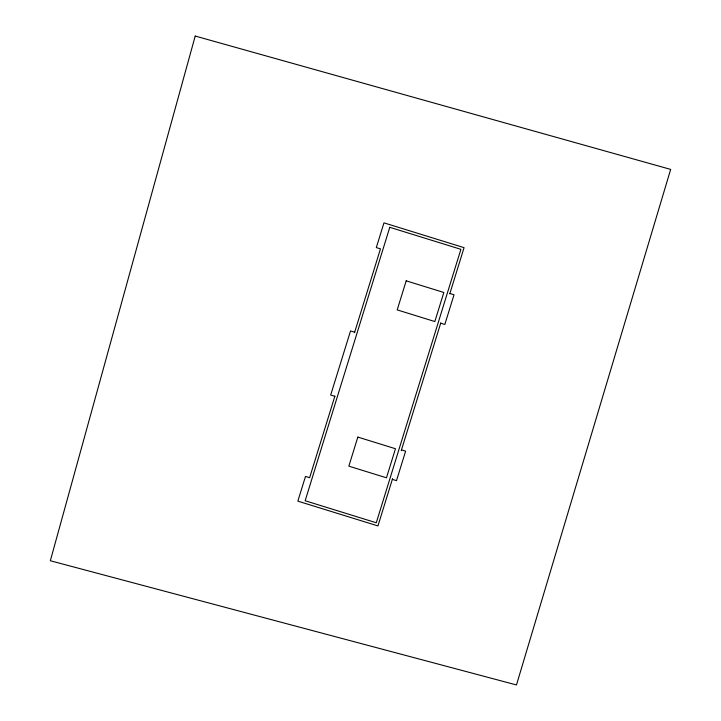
<?xml version="1.0" encoding="UTF-8"?>
<svg xmlns="http://www.w3.org/2000/svg" width="721" height="721" viewBox="0 0 721 721"><rect width="100%" height="100%" fill="white"/><g stroke="black" fill="none" stroke-linecap="round" stroke-linejoin="round"><path stroke-width="1.08" d="M334.914 396.045L309.633 477.699L305.497 476.41L297.845 501.131L377.939 525.924L392.575 478.645M354.525 332.66L380.463 248.862L376.317 247.582L383.969 222.861L464.063 247.654L449.769 293.853M401.218 450.715L440.792 322.864M449.877 293.492L454.023 294.772L444.83 324.486L440.684 323.197M354.66 332.228L350.523 330.948L330.678 395.045L334.823 396.325M401.48 449.886L405.617 451.166L396.496 480.655L392.35 479.366M195.22 36.05L50.335 560.749L516.47 684.95L670.665 169.399L195.22 36.05M389.782 227.313L305.154 500.744L376.272 522.761L460.899 249.322L389.782 227.313M357.841 437.088L348.838 466.154L386.474 477.798L395.469 448.732L357.841 437.088M406.202 280.829L397.199 309.895L434.835 321.548L443.83 292.474L406.202 280.829"/></g></svg>
